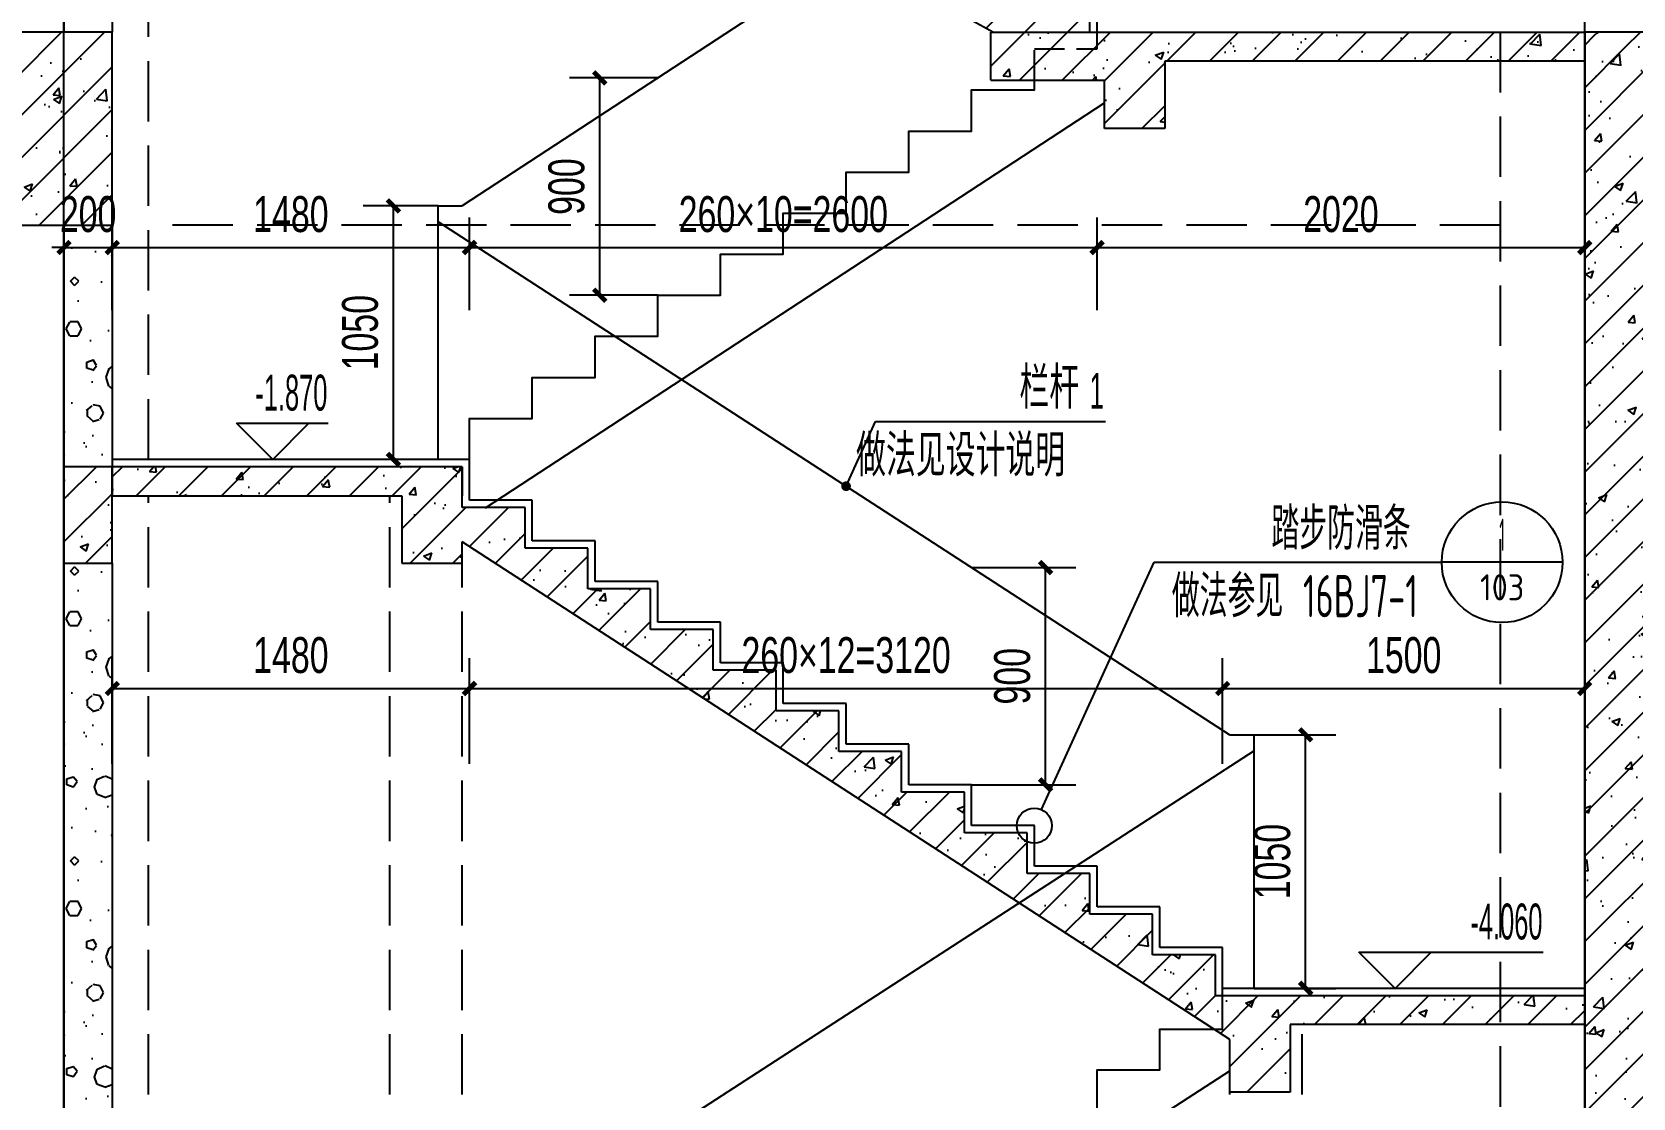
# Model space of a CAD drawing. Extents: x -26219 to 315419, y -160410 to -120810.
# Drawn here: x 122771 to 129403, y -151812 to -147398 of the extents above; entities that cross this region are included whole.
import ezdxf
from ezdxf.enums import TextEntityAlignment as Align
from ezdxf.xclip import XClip

# ---------------------------------------------------------------- set-up
doc = ezdxf.new("R2010")
doc.units = 0
doc.header["$LTSCALE"] = 1000
doc.header["$MEASUREMENT"] = 0
doc.header["$XCLIPFRAME"] = 0
doc.linetypes.add('104-14# 核心筒$2$DOTE', pattern=[2.42, 2, -0.2, 0.02, -0.2])
doc.linetypes.add('DASH', pattern=[0.35, 0.25, -0.1])
for name, color, linetype in [('01-标注_尺寸', 124, 'Continuous'), ('01-标注_标高', 200, 'Continuous'), ('01-标注_符号', 200, 'Continuous'), ('02-TEXT_标注', 130, 'Continuous'), ('05-填充_天正', 26, 'Continuous'), ('104-14# 核心筒$2$A_AXIS-轴线', 36, '104-14# 核心筒$2$DOTE'), ('A-E_栏杆', 232, 'Continuous'), ('A_AXIS-轴线', 36, 'Continuous'), ('A_STR-砌块墙', 121, 'Continuous'), ('A_STR-砼墙', 51, 'Continuous'), ('A_STR-砼柱', 51, 'Continuous'), ('S_E_A-E_楼梯', 4, 'Continuous'), ('S_SURFACE', 6, 'Continuous')]:
    doc.layers.add(name, color=color, linetype=linetype)
doc.styles.add('_TCH_DIM', font='ros.shx', dxfattribs={"width": 0.75, "bigfont": 'jd.shx'})
doc.styles.add('_TCH_DIM_T3', font='ros.shx', dxfattribs={"width": 0.705882, "bigfont": 'jd.shx'})
doc.styles.add('样式 1', font='ros1.shx', dxfattribs={"width": 0.7, "bigfont": 'jd.shx'})
doc.dimstyles.new('_TCH_ARCH&&50', dxfattribs={"dimtxt": 148.75, "dimasz": 50, "dimexe": 125, "dimexo": 150, "dimgap": 63.125, "dimtad": 1, "dimdec": 0, "dimzin": 0, "dimdsep": 46, "dimtxsty": '_TCH_DIM_T3', "dimblk": 'ARCHTICK', "dimcen": 0.09, "dimclrt": 7, "dimazin": 2, "dimtfac": 1, "dimtdec": 0, "dimtix": 1, "dimtmove": 2, "dimatfit": 3, "dimfxl": 0, "dimtolj": 1, "dimtzin": 0, "dimarcsym": 0})
pattern_1 = [(45, (-598.54, -2114.5), (-88.38835, 88.38835), []), (50, (-598.54, -2114.5), (358.6301, -31.37607), [37.5, -412.5]), (355, (-598.54, -2114.5), (-69.3757, 376.0961), [30, -330]), (100.4514, (-568.65, -2117.1), (289.2547, 344.7198), [31.8701, -350.57106]), (46.1842, (-598.54, -2014.5), (533.6205, -82.7595), [56.25, -618.75]), (96.6356, (-554.07, -2021.4), (467.3314, 487.059), [47.8051, -525.8565]), (351.1842, (-598.54, -2014.5), (467.331, 487.0593), [45, -495]), (21, (-548.54, -2039.5), (298.45353, -201.30945), [37.5, -412.5]), (326, (-548.54, -2039.5), (121.6577, 362.575), [30, -330]), (71.4514, (-523.67, -2056.27), (420.1113, 161.26525), [31.8701, -350.57106]), (37.5, (-598.54, -2114.5), (6.07993, 166.44693), [0, -326, 0, -335, 0, -331.25]), (7.5, (-598.54, -2114.5), (131.53477, 197.20586), [0, -191, 0, -318.5, 0, -126.25]), (327.5, (-710.04, -2114.5), (266.91122, -11.27744), [0, -125, 0, -390, 0, -517.5]), (317.5, (-760.04, -2114.5), (291.59308, 50.0525), [0, -162.5, 0, -259, 0, -367.5])]
pattern_2 = [(45, (-125147.9, 208498.87), (-88.388348, 88.388348), []), (50, (-125147.9, 208498.87), (358.6301, -31.37607), [37.5, -412.5]), (355, (-125147.9, 208498.87), (-69.37567, 376.09607), [30, -330]), (100.4514, (-125118, 208496.25), (289.2547, 344.71977), [31.8701, -350.57106]), (46.1842, (-125147.9, 208598.87), (533.62052, -82.7595), [56.25, -618.75]), (96.6356, (-125103.43, 208591.97), (467.33135, 487.05894), [47.80514, -525.8565]), (351.1842, (-125147.9, 208598.87), (467.331, 487.0593), [45, -495]), (21, (-125097.9, 208573.87), (298.45353, -201.30945), [37.5, -412.5]), (326, (-125097.9, 208573.87), (121.65767, 362.57502), [30, -330]), (71.4514, (-125073.02, 208557.1), (420.11131, 161.26525), [31.8701, -350.57106]), (37.5, (-125147.9, 208498.87), (6.079928, 166.446927), [0, -326, 0, -335, 0, -331.25]), (7.5, (-125147.9, 208498.87), (131.53477, 197.205856), [0, -191, 0, -318.5, 0, -126.25]), (327.5, (-125259.4, 208498.87), (266.91122, -11.277436), [0, -125, 0, -390, 0, -517.5]), (317.5, (-125309.4, 208498.87), (291.59308, 50.05249), [0, -162.5, 0, -259, 0, -367.5])]
pattern_3 = [(45, (0, 0), (-88.38835, 88.38835), []), (50, (0, 0), (358.6301, -31.37607), [37.5, -412.5]), (355, (0, 0), (-69.3757, 376.0961), [30, -330]), (100.4514, (29.9, -2.6), (289.2547, 344.7198), [31.8701, -350.57106]), (46.1842, (0, 100), (533.6205, -82.7595), [56.25, -618.75]), (96.6356, (44.47, 93.1), (467.3314, 487.059), [47.8051, -525.8565]), (351.1842, (0, 100), (467.331, 487.0593), [45, -495]), (21, (50, 75), (298.45353, -201.30945), [37.5, -412.5]), (326, (50, 75), (121.65767, 362.575), [30, -330]), (71.4514, (74.87, 58.22), (420.1113, 161.26525), [31.8701, -350.57106]), (37.5, (0, 0), (6.07993, 166.44693), [0, -326, 0, -335, 0, -331.25]), (7.5, (0, 0), (131.53477, 197.20586), [0, -191, 0, -318.5, 0, -126.25]), (327.5, (-111.5, 0), (266.91122, -11.27744), [0, -125, 0, -390, 0, -517.5]), (317.5, (-161.5, 0), (291.59308, 50.0525), [0, -162.5, 0, -259, 0, -367.5])]
pattern_4 = [(0, (177, -183), (300, 600), [0, -600]), (0, (-174, -264), (300, 600), [0, -600]), (0, (21, -270), (300, 600), [0, -600]), (0, (234, -93), (300, 600), [0, -600]), (0, (-15, -300), (300, 600), [0, -600]), (0, (294, 285), (300, 600), [0, -600]), (0, (111, 237), (300, 600), [0, -600]), (0, (207, 162), (300, 600), [0, -600]), (0, (-282, 150), (300, 600), [0, -600]), (0, (12, 123), (300, 600), [0, -600]), (0, (-102, -30), (300, 600), [0, -600]), (0, (-96, -255), (300, 600), [0, -600]), (0, (129, -279), (300, 600), [0, -600]), (0, (294, -15), (300, 600), [0, -600]), (0, (-267, -108), (300, 600), [0, -600]), (0, (-216, -6), (300, 600), [0, -600]), (0, (18, -48), (300, 600), [0, -600]), (0, (-66, -135), (300, 600), [0, -600]), (0, (-114, 63), (300, 600), [0, -600]), (0, (-39, 288), (300, 600), [0, -600]), (0, (-243, -234), (300, 600), [0, -600]), (0, (87, 165), (300, 600), [0, -600]), (0, (-192, 174), (300, 600), [0, -600]), (0, (-240, 252), (300, 600), [0, -600]), (130.601294, (257.143, 97.143), (-1499.9999834, 1800.000008), [26.3416, -11037.111]), (18.43495, (214.29, 108.57), (1499.999994, 599.999996), [27.1052, -3767.6279]), (90, (214.3, 82.86), (300, 600), [25.7143, -1174.2857]), (161.56505, (240, 74.29), (-1500.000008, 599.999955), [27.1052, -3767.6279]), (53.1301, (240, 74.29), (300, 600), [28.5714, -2971.4285]), (135, (262.86, -231.43), (-300.00004, 599.99996), [24.2437, -1672.8126]), (45, (228.57, -231.43), (300, 600), [24.2437, -1672.8126]), (135, (245.71, -248.57), (-300.00004, 599.99996), [24.2437, -1672.8126]), (45, (245.71, -248.57), (300, 600), [24.2437, -1672.8126]), (116.56505, (-25.7, 171.43), (-5e-05, 1200), [31.9438, -638.8765]), (180, (-40, 200), (-300, 600), [34.2857, -565.7142]), (63.43495, (-88.57, 171.43), (3e-06, 1200), [31.9438, -638.8765]), (116.56505, (-74.3, 142.86), (-5e-05, 1200), [31.9438, -638.8765]), (0, (-74.3, 142.86), (300, 600), [34.2857, -565.7142]), (63.43495, (-40, 142.86), (3e-06, 1200), [31.9438, -638.8765]), (107.102728, (200, -31.429), (-899.9999656, 3000.0000048), [38.8613, -16282.9025]), (143.972626, (188.57, 5.714), (-5699.999928, 4199.999995), [38.8613, -8122.02]), (180, (157.14, 28.6), (-300, 600), [37.1429, -562.8571]), (36.027373, (88.57, 5.714), (5699.999958, 4199.999955), [38.8613, -8122.02]), (71.56505, (77.14, -28.57), (900.000005, 2999.999995), [36.1403, -3758.5928]), (107.102728, (88.571, -65.714), (-899.9999656, 3000.0000048), [38.8613, -16282.9025]), (143.972626, (120, -88.57), (-5699.999928, 4199.999995), [38.8613, -8122.02]), (0, (120, -88.6), (300, 600), [37.1429, -562.8571]), (36.027373, (157.143, -88.57), (5699.999958, 4199.999955), [38.8613, -8122.02]), (71.56505, (188.57, -65.71), (900.000005, 2999.999995), [36.1403, -3758.5928]), (150.25512, (205.714, 248.57), (-900.000002, 599.999993), [23.035, -4814.3196]), (90, (185.7, 237.14), (300, 600), [22.8571, -1177.1427]), (29.74488, (185.714, 237.14), (900, 599.999997), [23.035, -4814.3196]), (116.56505, (65.7, -177.14), (-5e-05, 1200), [31.9438, -638.8765]), (168.690067, (51.43, -148.57), (-2700.000002, 599.999985), [29.1373, -6089.6855]), (41.185925, (0, -162.857), (7499.9999546, 6599.9999423), [30.3718, -12725.802]), (90, (0, -191.43), (300, 600), [28.5714, -1171.4285]), (138.814074, (22.857, -211.429), (-7499.9998667, 6600.000042), [30.3718, -12725.802]), (16.699244, (22.857, -211.429), (9899.9999255, 2999.9999686), [29.8295, -12498.5375]), (60.945396, (51.43, -202.857), (299.999999, 599.9999947), [29.416, -12325.3395]), (109.983106, (-185.714, 74.286), (-1500.0000056, 4199.999989), [33.442, -14012.1975]), (155.556045, (-197.143, 105.714), (-3900.000015, 1799.9999626), [34.523, -14465.1315]), (24.443955, (-260, 105.714), (3900.000002, 1799.9999913), [34.523, -14465.1315]), (70.016893, (-271.429, 74.286), (1500.0000045, 4199.9999896), [33.442, -14012.1975]), (109.983106, (-260, 42.857), (-1500.0000056, 4199.999989), [33.442, -14012.1975]), (160.016893, (-228.57, 31.43), (-1500.000001, 599.999973), [33.442, -6989.3775]), (19.983107, (-228.57, 31.43), (1499.999992, 599.999999), [33.442, -6989.3775]), (70.016893, (-197.143, 42.857), (1500.0000045, 4199.9999896), [33.442, -14012.1975]), (122.005383, (37.14, 20), (-300.00004, 599.99997), [26.9542, -5633.434]), (18.43495, (-2.86, 34.29), (1499.999994, 599.999996), [27.1052, -3767.6279]), (90, (-2.86, 8.57), (300, 600), [25.7143, -1174.2857]), (161.56505, (22.86, 0), (-1500.000008, 599.999955), [27.1052, -3767.6279]), (54.462322, (22.857, 0), (2099.999997, 2999.9999955), [24.578, -10298.2115]), (116.56505, (-137.14, -125.7), (-5e-05, 1200), [31.9438, -638.8765]), (180, (-151.4, -97.14), (-300, 600), [31.4286, -568.5714]), (59.036243, (-200, -125.714), (300.000001, 599.999997), [33.3197, -6963.822]), (120.963756, (-182.857, -154.286), (-300.000041, 599.999972), [33.3197, -6963.822]), (0, (-182.86, -154.3), (300, 600), [31.4286, -568.5714]), (63.43495, (-151.43, -154.3), (3e-06, 1200), [31.9438, -638.8765])]

# ---------------------------------------------------------------- blocks, each defined once
blk = doc.blocks.new('104-14# 核心筒')
at = {"layer": '104-14# 核心筒$2$A_AXIS-轴线'}
blk.add_line((-24839, 16700), (120259.9, 16700), dxfattribs=at)
blk = doc.blocks.new('_ArchTick')
at = {"color": 0, "linetype": 'ByBlock', "const_width": 0.4}
blk.add_lwpolyline([(-0.5, -0.5), (0.5, 0.5)], dxfattribs=at)
blk = doc.blocks.new('*D249')
at = {"layer": '01-标注_尺寸', "color": 0, "lineweight": -2, "transparency": 16777216}
for p, q in [((127183.2, -148550.3), (127183.2, -148165.4)), ((129203.2, -148550.3), (129203.2, -148165.4)), ((127183.2, -148290.4), (129203.2, -148290.4))]:
    blk.add_line(p, q, dxfattribs=at)
at = {"layer": 'Defpoints', "color": 0, "transparency": 16777216}
for p in [(129203.2, -148290.4), (127183.2, -148700.3), (129203.2, -148700.3)]:
    blk.add_point(p, dxfattribs=at)
at = {"layer": '01-标注_尺寸', "color": 0, "lineweight": -2, "transparency": 16777216, "xscale": 50, "yscale": 50, "zscale": 50, "rotation": 180}
blk.add_blockref('_ArchTick', (127183.2, -148290.4), dxfattribs=at)
at = {"layer": '01-标注_尺寸', "color": 0, "lineweight": -2, "transparency": 16777216, "xscale": 50, "yscale": 50, "zscale": 50}
blk.add_blockref('_ArchTick', (129203.2, -148290.4), dxfattribs=at)
at = {"layer": '01-标注_尺寸', "color": 7, "transparency": 16777216, "insert": (128193.2, -148152.9), "char_height": 148.75, "attachment_point": 5, "style": '_TCH_DIM_T3'}
blk.add_mtext('\\A1;2020', dxfattribs=at)
blk = doc.blocks.new('*D250')
at = {"layer": '01-标注_尺寸', "color": 0, "lineweight": -2, "transparency": 16777216}
for p, q in [((124583.2, -148550.3), (124583.2, -148165.4)), ((127183.2, -148550.3), (127183.2, -148165.4)), ((124583.2, -148290.4), (127183.2, -148290.4))]:
    blk.add_line(p, q, dxfattribs=at)
at = {"layer": 'Defpoints', "color": 0, "transparency": 16777216}
for p in [(127183.2, -148290.4), (124583.2, -148700.3), (127183.2, -148700.3)]:
    blk.add_point(p, dxfattribs=at)
at = {"layer": '01-标注_尺寸', "color": 0, "lineweight": -2, "transparency": 16777216, "xscale": 50, "yscale": 50, "zscale": 50, "rotation": 180}
blk.add_blockref('_ArchTick', (124583.2, -148290.4), dxfattribs=at)
at = {"layer": '01-标注_尺寸', "color": 0, "lineweight": -2, "transparency": 16777216, "xscale": 50, "yscale": 50, "zscale": 50}
blk.add_blockref('_ArchTick', (127183.2, -148290.4), dxfattribs=at)
at = {"layer": '01-标注_尺寸', "color": 7, "transparency": 16777216, "insert": (125883.2, -148152.9), "char_height": 148.75, "attachment_point": 5, "style": '_TCH_DIM_T3'}
blk.add_mtext('\\A1;260×10=2600', dxfattribs=at)
blk = doc.blocks.new('*D251')
at = {"layer": '01-标注_尺寸', "color": 0, "lineweight": -2, "transparency": 16777216}
for p, q in [((123103.2, -148550.3), (123103.2, -148165.4)), ((124583.2, -148550.3), (124583.2, -148165.4)), ((123103.2, -148290.4), (124583.2, -148290.4))]:
    blk.add_line(p, q, dxfattribs=at)
at = {"layer": 'Defpoints', "color": 0, "transparency": 16777216}
for p in [(124583.2, -148290.4), (123103.2, -148700.3), (124583.2, -148700.3)]:
    blk.add_point(p, dxfattribs=at)
at = {"layer": '01-标注_尺寸', "color": 0, "lineweight": -2, "transparency": 16777216, "xscale": 50, "yscale": 50, "zscale": 50, "rotation": 180}
blk.add_blockref('_ArchTick', (123103.2, -148290.4), dxfattribs=at)
at = {"layer": '01-标注_尺寸', "color": 0, "lineweight": -2, "transparency": 16777216, "xscale": 50, "yscale": 50, "zscale": 50}
blk.add_blockref('_ArchTick', (124583.2, -148290.4), dxfattribs=at)
at = {"layer": '01-标注_尺寸', "color": 7, "transparency": 16777216, "insert": (123843.2, -148152.9), "char_height": 148.75, "attachment_point": 5, "style": '_TCH_DIM_T3'}
blk.add_mtext('\\A1;1480', dxfattribs=at)
blk = doc.blocks.new('*D252')
at = {"layer": '01-标注_尺寸', "color": 0, "lineweight": -2, "transparency": 16777216}
for p, q in [((122903.2, -148550.3), (122903.2, -148165.4)), ((123103.2, -148550.3), (123103.2, -148165.4)), ((122903.2, -148290.4), (122853.2, -148290.4)), ((122903.2, -148290.4), (123103.2, -148290.4)), ((123103.2, -148290.4), (123153.2, -148290.4))]:
    blk.add_line(p, q, dxfattribs=at)
at = {"layer": 'Defpoints', "color": 0, "transparency": 16777216}
for p in [(123103.2, -148290.4), (122903.2, -148700.3), (123103.2, -148700.3)]:
    blk.add_point(p, dxfattribs=at)
at = {"layer": '01-标注_尺寸', "color": 0, "lineweight": -2, "transparency": 16777216, "xscale": 50, "yscale": 50, "zscale": 50}
blk.add_blockref('_ArchTick', (122903.2, -148290.4), dxfattribs=at)
at = {"layer": '01-标注_尺寸', "color": 0, "lineweight": -2, "transparency": 16777216, "xscale": 50, "yscale": 50, "zscale": 50, "rotation": 180}
blk.add_blockref('_ArchTick', (123103.2, -148290.4), dxfattribs=at)
at = {"layer": '01-标注_尺寸', "color": 7, "transparency": 16777216, "insert": (123003.2, -148152.9), "char_height": 148.75, "attachment_point": 5, "style": '_TCH_DIM_T3'}
blk.add_mtext('\\A1;200', dxfattribs=at)
blk = doc.blocks.new('*D599')
at = {"layer": '01-标注_尺寸', "color": 0, "lineweight": -2, "transparency": 16777216}
for p, q in [((123103.2, -150428.5), (123103.2, -149991.4)), ((124583.2, -150428.5), (124583.2, -149991.4)), ((123103.2, -150116.4), (124583.2, -150116.4))]:
    blk.add_line(p, q, dxfattribs=at)
at = {"layer": 'Defpoints', "color": 0, "transparency": 16777216}
for p in [(124583.2, -150116.4), (123103.2, -150578.5), (124583.2, -150578.5)]:
    blk.add_point(p, dxfattribs=at)
at = {"layer": '01-标注_尺寸', "color": 0, "lineweight": -2, "transparency": 16777216, "xscale": 50, "yscale": 50, "zscale": 50, "rotation": 180}
blk.add_blockref('_ArchTick', (123103.2, -150116.4), dxfattribs=at)
at = {"layer": '01-标注_尺寸', "color": 0, "lineweight": -2, "transparency": 16777216, "xscale": 50, "yscale": 50, "zscale": 50}
blk.add_blockref('_ArchTick', (124583.2, -150116.4), dxfattribs=at)
at = {"layer": '01-标注_尺寸', "color": 7, "transparency": 16777216, "insert": (123843.2, -149978.9), "char_height": 148.75, "attachment_point": 5, "style": '_TCH_DIM_T3'}
blk.add_mtext('\\A1;1480', dxfattribs=at)
blk = doc.blocks.new('*D600')
at = {"layer": '01-标注_尺寸', "color": 0, "lineweight": -2, "transparency": 16777216}
for p, q in [((124583.2, -150428.5), (124583.2, -149991.4)), ((127703.2, -150428.5), (127703.2, -149991.4)), ((124583.2, -150116.4), (127703.2, -150116.4))]:
    blk.add_line(p, q, dxfattribs=at)
at = {"layer": 'Defpoints', "color": 0, "transparency": 16777216}
for p in [(127703.2, -150116.4), (124583.2, -150578.5), (127703.2, -150578.5)]:
    blk.add_point(p, dxfattribs=at)
at = {"layer": '01-标注_尺寸', "color": 0, "lineweight": -2, "transparency": 16777216, "xscale": 50, "yscale": 50, "zscale": 50, "rotation": 180}
blk.add_blockref('_ArchTick', (124583.2, -150116.4), dxfattribs=at)
at = {"layer": '01-标注_尺寸', "color": 0, "lineweight": -2, "transparency": 16777216, "xscale": 50, "yscale": 50, "zscale": 50}
blk.add_blockref('_ArchTick', (127703.2, -150116.4), dxfattribs=at)
at = {"layer": '01-标注_尺寸', "color": 7, "transparency": 16777216, "insert": (126143.2, -149978.9), "char_height": 148.75, "attachment_point": 5, "style": '_TCH_DIM_T3'}
blk.add_mtext('\\A1;260×12=3120', dxfattribs=at)
blk = doc.blocks.new('*D601')
at = {"layer": '01-标注_尺寸', "color": 0, "lineweight": -2, "transparency": 16777216}
for p, q in [((127703.2, -150428.5), (127703.2, -149991.4)), ((129203.2, -150428.5), (129203.2, -149991.4)), ((127703.2, -150116.4), (129203.2, -150116.4))]:
    blk.add_line(p, q, dxfattribs=at)
at = {"layer": 'Defpoints', "color": 0, "transparency": 16777216}
for p in [(129203.2, -150116.4), (127703.2, -150578.5), (129203.2, -150578.5)]:
    blk.add_point(p, dxfattribs=at)
at = {"layer": '01-标注_尺寸', "color": 0, "lineweight": -2, "transparency": 16777216, "xscale": 50, "yscale": 50, "zscale": 50, "rotation": 180}
blk.add_blockref('_ArchTick', (127703.2, -150116.4), dxfattribs=at)
at = {"layer": '01-标注_尺寸', "color": 0, "lineweight": -2, "transparency": 16777216, "xscale": 50, "yscale": 50, "zscale": 50}
blk.add_blockref('_ArchTick', (129203.2, -150116.4), dxfattribs=at)
at = {"layer": '01-标注_尺寸', "color": 7, "transparency": 16777216, "insert": (128453.2, -149978.9), "char_height": 148.75, "attachment_point": 5, "style": '_TCH_DIM_T3'}
blk.add_mtext('\\A1;1500', dxfattribs=at)
blk = doc.blocks.new('*D1557')
at = {"layer": '01-标注_尺寸', "color": 0, "lineweight": -2, "transparency": 16777216}
for p, q in [((125363.2, -147588), (124997.8, -147588)), ((125122.8, -148488), (125122.8, -147588)), ((125363.2, -148488), (124997.8, -148488))]:
    blk.add_line(p, q, dxfattribs=at)
at = {"layer": 'Defpoints', "color": 0, "transparency": 16777216}
for p in [(125122.8, -147588), (125513.2, -147588), (125513.2, -148488)]:
    blk.add_point(p, dxfattribs=at)
at = {"layer": '01-标注_尺寸', "color": 0, "lineweight": -2, "transparency": 16777216, "xscale": 50, "yscale": 50, "zscale": 50}
for p, rotation in [((125122.8, -147588), 90), ((125122.8, -148488), 270)]:
    blk.add_blockref('_ArchTick', p, dxfattribs=dict(at, rotation=rotation))
at = {"layer": '01-标注_尺寸', "color": 7, "transparency": 16777216, "insert": (124985.3, -148038), "char_height": 148.75, "attachment_point": 5, "rotation": 90, "style": '_TCH_DIM_T3'}
blk.add_mtext('\\A1;900', dxfattribs=at)
blk = doc.blocks.new('*D1558')
at = {"layer": '01-标注_尺寸', "color": 0, "lineweight": -2, "transparency": 16777216}
for p, q in [((126663.2, -149615.7), (127094.5, -149615.7)), ((126969.5, -150515.7), (126969.5, -149615.7)), ((126663.2, -150515.7), (127094.5, -150515.7))]:
    blk.add_line(p, q, dxfattribs=at)
at = {"layer": 'Defpoints', "color": 0, "transparency": 16777216}
for p in [(126513.2, -149615.7), (126969.5, -149615.7), (126513.2, -150515.7)]:
    blk.add_point(p, dxfattribs=at)
at = {"layer": '01-标注_尺寸', "color": 0, "lineweight": -2, "transparency": 16777216, "xscale": 50, "yscale": 50, "zscale": 50}
for p, rotation in [((126969.5, -149615.7), 90), ((126969.5, -150515.7), 270)]:
    blk.add_blockref('_ArchTick', p, dxfattribs=dict(at, rotation=rotation))
at = {"layer": '01-标注_尺寸', "color": 7, "transparency": 16777216, "insert": (126832, -150065.7), "char_height": 148.75, "attachment_point": 5, "rotation": 90, "style": '_TCH_DIM_T3'}
blk.add_mtext('\\A1;900', dxfattribs=at)
blk = doc.blocks.new('*D1766')
at = {"layer": '01-标注_尺寸', "color": 0, "lineweight": -2, "transparency": 16777216}
for p, q in [((127833.2, -150308), (128172, -150308)), ((128047, -151358), (128047, -150308)), ((127833.2, -151358), (128172, -151358))]:
    blk.add_line(p, q, dxfattribs=at)
at = {"layer": 'Defpoints', "color": 0, "transparency": 16777216}
for p in [(127683.2, -150308), (128047, -150308), (127683.2, -151358)]:
    blk.add_point(p, dxfattribs=at)
at = {"layer": '01-标注_尺寸', "color": 0, "lineweight": -2, "transparency": 16777216, "xscale": 50, "yscale": 50, "zscale": 50}
for p, rotation in [((128047, -150308), 90), ((128047, -151358), 270)]:
    blk.add_blockref('_ArchTick', p, dxfattribs=dict(at, rotation=rotation))
at = {"layer": '01-标注_尺寸', "color": 7, "transparency": 16777216, "insert": (127909.5, -150833), "char_height": 148.75, "attachment_point": 5, "rotation": 90, "style": '_TCH_DIM_T3'}
blk.add_mtext('\\A1;1050', dxfattribs=at)
blk = doc.blocks.new('*D1767')
at = {"layer": '01-标注_尺寸', "color": 0, "lineweight": -2, "transparency": 16777216}
for p, q in [((124453.2, -148118), (124142.9, -148118)), ((124267.9, -149168), (124267.9, -148118)), ((124453.2, -149168), (124142.9, -149168))]:
    blk.add_line(p, q, dxfattribs=at)
at = {"layer": 'Defpoints', "color": 0, "transparency": 16777216}
for p in [(124267.9, -148118), (124603.2, -148118), (124603.2, -149168)]:
    blk.add_point(p, dxfattribs=at)
at = {"layer": '01-标注_尺寸', "color": 0, "lineweight": -2, "transparency": 16777216, "xscale": 50, "yscale": 50, "zscale": 50}
for p, rotation in [((124267.9, -148118), 90), ((124267.9, -149168), 270)]:
    blk.add_blockref('_ArchTick', p, dxfattribs=dict(at, rotation=rotation))
at = {"layer": '01-标注_尺寸', "color": 7, "transparency": 16777216, "insert": (124130.4, -148643), "char_height": 148.75, "attachment_point": 5, "rotation": 90, "style": '_TCH_DIM_T3'}
blk.add_mtext('\\A1;1050', dxfattribs=at)

msp = doc.modelspace()

# ---------------------------------------------------------------- hatches: boundary and pattern name
at = {"layer": '05-填充_天正'}
h = msp.add_hatch(dxfattribs=at)
h.set_pattern_fill('加气混凝土', color=256, scale=50, style=0)
h.set_pattern_definition(pattern_4)
h.paths.add_polyline_path([(122903.2, -147398), (123103.2, -147398), (123103.2, -145748), (122903.2, -145748)])
h = msp.add_hatch(dxfattribs=at)
h.set_pattern_fill('钢筋混凝土', color=256, scale=50, style=0)
h.set_pattern_definition(pattern_1)
h.paths.add_polyline_path([(127153.2, -147398), (127153.2, -147328), (126873.2, -147328), (126873.2, -147173.5), (126593.2, -147173.5), (126593.2, -147018.9), (126313.2, -147018.9), (126313.2, -146864.4), (126033.2, -146864.4), (126033.2, -146709.8), (125753.2, -146709.8), (125753.2, -146555.3), (125473.2, -146555.3), (125473.2, -146400.7), (125193.2, -146400.7), (125193.2, -146246.2), (124913.2, -146246.2), (124913.2, -146091.6), (124633.2, -146091.6), (124633.2, -145937.1), (124353.2, -145937.1), (124353.2, -145782.5), (124073.2, -145782.5), (124073.2, -145748), (123823.2, -145748), (123823.2, -146028), (124073.2, -146028), (124073.2, -145919.6), (126751.6, -147398)])
h = msp.add_hatch(dxfattribs=at)
h.set_pattern_fill('钢筋混凝土', color=256, scale=50, style=0)
h.set_pattern_definition(pattern_3)
h.paths.add_polyline_path([(122703.2, -148198), (123103.2, -148198), (123103.2, -147398), (122703.2, -147398)])
h = msp.add_hatch(dxfattribs=at)
h.set_pattern_fill('钢筋混凝土', color=256, scale=50, style=0)
h.set_pattern_definition(pattern_1)
h.paths.add_polyline_path([(129203.2, -147398), (129203.2, -147518), (127463.2, -147518), (127463.2, -147798), (127213.2, -147798), (127213.2, -147598), (126743.2, -147598), (126743.2, -147398)])
h = msp.add_hatch(dxfattribs=at)
h.set_pattern_fill('钢筋混凝土', color=256, scale=50, style=0)
h.set_pattern_definition(pattern_3)
h.paths.add_polyline_path([(129603.2, -147548), (129203.2, -147398), (129203.2, -153598), (129403.2, -153681.3), (129603.2, -153598)])
h = msp.add_hatch(dxfattribs=at)
h.set_pattern_fill('钢筋混凝土', color=256, scale=50, style=0)
h.set_pattern_definition(pattern_3)
h.paths.add_polyline_path([(131003.2, -147398), (129203.2, -147398), (129603.2, -147548), (131003.2, -147548)])
h = msp.add_hatch(dxfattribs=at)
h.set_pattern_fill('加气混凝土', color=256, scale=50, style=0)
h.set_pattern_definition(pattern_4)
h.paths.add_polyline_path([(122903.2, -149198), (123103.2, -149198), (123103.2, -148198), (122903.2, -148198)])
h = msp.add_hatch(dxfattribs=at)
h.set_pattern_fill('钢筋混凝土', color=256, scale=50, style=0)
h.set_pattern_definition(pattern_3)
h.paths.add_polyline_path([(123103.2, -149598), (123103.2, -149198), (122903.2, -149198), (122903.2, -149598)])
h = msp.add_hatch(dxfattribs=at)
h.set_pattern_fill('钢筋混凝土', color=256, scale=50, style=0)
h.set_pattern_definition(pattern_2)
h.paths.add_polyline_path([(123103.2, -149198), (123103.2, -149318), (124303.2, -149318), (124303.2, -149598), (124553.2, -149598), (124553.2, -149198)])
h = msp.add_hatch(dxfattribs=at)
h.set_pattern_fill('钢筋混凝土', color=256, scale=50, style=0)
h.set_pattern_definition(pattern_2)
h.paths.add_polyline_path([(127673.2, -151388), (127673.2, -151219.5), (127413.2, -151219.5), (127413.2, -151051.1), (127153.2, -151051.1), (127153.2, -150882.6), (126893.2, -150882.6), (126893.2, -150714.2), (126633.2, -150714.2), (126633.2, -150545.7), (126373.2, -150545.7), (126373.2, -150377.2), (126113.2, -150377.2), (126113.2, -150208.8), (125853.2, -150208.8), (125853.2, -150040.3), (125593.2, -150040.3), (125593.2, -149871.9), (125333.2, -149871.9), (125333.2, -149703.4), (125073.2, -149703.4), (125073.2, -149534.9), (124813.2, -149534.9), (124813.2, -149366.5), (124553.2, -149366.5), (124553.2, -149509.5), (127673.2, -151531)])
h = msp.add_hatch(dxfattribs=at)
h.set_pattern_fill('加气混凝土', color=256, scale=50, style=0)
h.set_pattern_definition(pattern_4)
h.paths.add_polyline_path([(123103.2, -149598), (122903.2, -149598), (122903.2, -153598), (123103.2, -153598)])
h = msp.add_hatch(dxfattribs=at)
h.set_pattern_fill('钢筋混凝土', color=256, scale=50, style=0)
h.set_pattern_definition(pattern_2)
h.paths.add_polyline_path([(129203.2, -151388), (129203.2, -151508), (127983.2, -151508), (127983.2, -151788), (127733.2, -151788), (127733.2, -151569.9), (127673.2, -151531), (127673.2, -151388)])

# ---------------------------------------------------------------- linework, layer by layer
at = {"layer": '01-标注_标高'}
for p, q in [((123768.2, -149168), (123618.2, -149018)), ((123618.2, -149018), (123997, -149018)), ((123768.2, -149168), (123918.2, -149018)), ((128417.5, -151358), (128267.5, -151208)), ((128267.5, -151208), (129030.8, -151208)), ((128417.5, -151358), (128567.5, -151208))]:
    msp.add_line(p, q, dxfattribs=at)
at = {"layer": '01-标注_符号'}
for p, q in [((126143.2, -149278.8), (126265.3, -149010.6)), ((126265.3, -149010.6), (127218, -149010.6)), ((126953.3, -150618), (127419.6, -149593.6)), ((127419.6, -149593.6), (128611, -149593.6)), ((129111, -149593.6), (128611, -149593.6))]:
    msp.add_line(p, q, dxfattribs=at)
at = {"layer": '01-标注_符号', "const_width": 20}
msp.add_lwpolyline([(126139, -149287.9, 1), (126147.3, -149269.7, 1)], format="xyb", close=True, dxfattribs=at)
at = {"layer": '01-标注_符号'}
for centre, radius in [((128861, -149593.6), 250), ((126923.2, -150684.2), 72.7)]:
    msp.add_circle(centre, radius, dxfattribs=at)
at = {"layer": 'A-E_栏杆'}
for p, q in [((124453.2, -149168), (124453.2, -148118)), ((124453.2, -148118), (124552.6, -148118)), ((127833.2, -150373.8), (124453.2, -152563.8))]:
    msp.add_line(p, q, dxfattribs=at)
for points in [[(127323.2, -146306.5), (124552.6, -148118)], [(127731.6, -150308), (124453.2, -148183.8)], [(127731.6, -150308), (127833.2, -150308)], [(127833.2, -151358), (127833.2, -150308)]]:
    msp.add_lwpolyline(points, dxfattribs=at)
at = {"layer": 'A_AXIS-轴线'}
for p, q in [((122903.2, -153848), (122903.2, -132159.9)), ((129203.2, -153848), (129203.2, -132159.9))]:
    msp.add_line(p, q, dxfattribs=at)
at = {"layer": 'A_STR-砌块墙'}
for p, q in [((122903.2, -145748), (122903.2, -147398)), ((123103.2, -145748), (123103.2, -147398)), ((122903.2, -148198), (122903.2, -149198)), ((123103.2, -148198), (123103.2, -149198)), ((122903.2, -149598), (122903.2, -153598)), ((123103.2, -149598), (123103.2, -153598))]:
    msp.add_line(p, q, dxfattribs=at)
at = {"layer": 'A_STR-砼墙'}
for p, q in [((126751.6, -147398), (124073.2, -145919.6)), ((127153.2, -147398), (127153.2, -147328)), ((126743.2, -147398), (129203.2, -147398)), ((126743.2, -147598), (126743.2, -147398)), ((129203.2, -147398), (129203.2, -153598)), ((131003.2, -147398), (129203.2, -147398)), ((129203.2, -147518), (127463.2, -147518)), ((127463.2, -147518), (127463.2, -147798)), ((126743.2, -147598), (127213.2, -147598)), ((127213.2, -147798), (127213.2, -147598)), ((127463.2, -147798), (127213.2, -147798)), ((123103.2, -149198), (122903.2, -149198)), ((122903.2, -149198), (122903.2, -149598)), ((124553.2, -149198), (123103.2, -149198)), ((123103.2, -149198), (123103.2, -149318)), ((123103.2, -149598), (123103.2, -149198)), ((124553.2, -149366.5), (124553.2, -149198)), ((124553.2, -149198), (124553.2, -149318)), ((123103.2, -149318), (124303.2, -149318)), ((124303.2, -149318), (124303.2, -149598)), ((124813.2, -149366.5), (124553.2, -149366.5)), ((124813.2, -149534.9), (124813.2, -149366.5)), ((127733.2, -151569.9), (124553.2, -149509.5)), ((124553.2, -149598), (124553.2, -149509.5)), ((125073.2, -149534.9), (124813.2, -149534.9)), ((125073.2, -149703.4), (125073.2, -149534.9)), ((122903.2, -149598), (123103.2, -149598)), ((124303.2, -149598), (124553.2, -149598)), ((125333.2, -149703.4), (125073.2, -149703.4)), ((125333.2, -149871.9), (125333.2, -149703.4)), ((125593.2, -149871.9), (125333.2, -149871.9)), ((125593.2, -150040.3), (125593.2, -149871.9)), ((125853.2, -150040.3), (125593.2, -150040.3)), ((125853.2, -150208.8), (125853.2, -150040.3)), ((126113.2, -150208.8), (125853.2, -150208.8)), ((126113.2, -150377.2), (126113.2, -150208.8)), ((126373.2, -150377.2), (126113.2, -150377.2)), ((126373.2, -150545.7), (126373.2, -150377.2)), ((126633.2, -150545.7), (126373.2, -150545.7)), ((126633.2, -150714.2), (126633.2, -150545.7)), ((126893.2, -150714.2), (126633.2, -150714.2)), ((126893.2, -150882.6), (126893.2, -150714.2)), ((127153.2, -150882.6), (126893.2, -150882.6)), ((127153.2, -151051.1), (127153.2, -150882.6)), ((127413.2, -151051.1), (127153.2, -151051.1)), ((127413.2, -151219.5), (127413.2, -151051.1)), ((127673.2, -151219.5), (127413.2, -151219.5)), ((127673.2, -151388), (127673.2, -151219.5)), ((127673.2, -151388), (129203.2, -151388)), ((129203.2, -151508), (127983.2, -151508)), ((127983.2, -151508), (127983.2, -151788)), ((127733.2, -151788), (127733.2, -151569.9)), ((127983.2, -151788), (127733.2, -151788))]:
    msp.add_line(p, q, dxfattribs=at)
at = {"layer": 'A_STR-砼柱'}
for p, q in [((123103.2, -147398), (122703.2, -147398)), ((123103.2, -148198), (123103.2, -147398)), ((122703.2, -148198), (123103.2, -148198))]:
    msp.add_line(p, q, dxfattribs=at)
at = {"layer": 'Defpoints', "linetype": 'DASH'}
for p, q in [((128853.2, -129898), (128853.2, -153548)), ((123253.2, -149168), (123253.2, -142497.5)), ((128853.2, -148198), (123253.2, -148198)), ((123253.2, -153548), (123253.2, -149318)), ((124253.2, -153548), (124253.2, -149318)), ((124553.2, -153548), (124553.2, -149598)), ((128033.2, -153548), (128033.2, -151508)), ((127733.2, -153548), (127733.2, -151788))]:
    msp.add_line(p, q, dxfattribs=at)
at = {"layer": 'S_E_A-E_楼梯'}
msp.add_line((124648.9, -149367.6), (127213.2, -147691), dxfattribs=at)
at = {"layer": 'S_E_A-E_楼梯', "linetype": 'DASH', "ltscale": 0.5}
msp.add_lwpolyline([(126923.2, -147598), (126923.2, -147468), (127183.2, -147468), (127183.2, -147298)], dxfattribs=at)
at = {"layer": 'S_E_A-E_楼梯'}
for points in [[(124583.2, -149168), (124583.2, -148998), (124843.2, -148998), (124843.2, -148828), (125103.2, -148828), (125103.2, -148658), (125363.2, -148658), (125363.2, -148488), (125623.2, -148488), (125623.2, -148318), (125883.2, -148318), (125883.2, -148148), (126143.2, -148148), (126143.2, -147978), (126403.2, -147978), (126403.2, -147808), (126663.2, -147808), (126663.2, -147638), (126923.2, -147638), (126923.2, -147598)], [(127183.2, -151863.4), (127183.2, -151694.9), (127443.2, -151694.9), (127443.2, -151526.5), (127703.2, -151526.5), (127703.2, -151358)], [(124880.1, -153548), (127733.2, -151699.5)]]:
    msp.add_lwpolyline(points, dxfattribs=at)
at = {"layer": 'S_SURFACE'}
for p, q in [((124583.2, -149168), (123103.2, -149168)), ((124583.2, -149288), (124583.2, -149168)), ((124583.2, -149336.5), (124583.2, -149288)), ((124583.2, -149288), (124583.2, -149288)), ((124843.2, -149336.5), (124583.2, -149336.5)), ((124843.2, -149504.9), (124843.2, -149336.5)), ((125103.2, -149504.9), (124843.2, -149504.9)), ((125103.2, -149673.4), (125103.2, -149504.9)), ((125363.2, -149673.4), (125103.2, -149673.4)), ((125363.2, -149841.9), (125363.2, -149673.4)), ((125623.2, -149841.9), (125363.2, -149841.9)), ((125623.2, -150010.3), (125623.2, -149841.9)), ((125883.2, -150010.3), (125623.2, -150010.3)), ((125883.2, -150178.8), (125883.2, -150010.3)), ((126143.2, -150178.8), (125883.2, -150178.8)), ((126143.2, -150347.2), (126143.2, -150178.8)), ((126403.2, -150347.2), (126143.2, -150347.2)), ((126403.2, -150515.7), (126403.2, -150347.2)), ((126663.2, -150515.7), (126403.2, -150515.7)), ((126663.2, -150684.2), (126663.2, -150515.7)), ((126923.2, -150684.2), (126663.2, -150684.2)), ((126923.2, -150852.6), (126923.2, -150684.2)), ((127183.2, -150852.6), (126923.2, -150852.6)), ((127183.2, -151021.1), (127183.2, -150852.6)), ((127443.2, -151021.1), (127183.2, -151021.1)), ((127443.2, -151189.5), (127443.2, -151021.1)), ((127703.2, -151189.5), (127443.2, -151189.5)), ((127703.2, -151358), (127703.2, -151189.5)), ((129203.2, -151358), (127703.2, -151358)), ((127703.2, -151358), (127703.2, -151358)), ((129203.2, -151388), (129203.2, -151358))]:
    msp.add_line(p, q, dxfattribs=at)

# ---------------------------------------------------------------- block references
ref = msp.add_blockref('104-14# 核心筒', (150626, -164550))
XClip(ref).set_block_clipping_path([(94550.0000000024, 12139.8027840568), (105750.0000113929, 22499.9999875159)])

# ---------------------------------------------------------------- texts
at = {"layer": '02-TEXT_标注'}
for s, height, style, width, p in [('-1.870', 148.75, '_TCH_DIM', 0.529412, (123695.9, -148965.5)), ('栏杆', 173.64, '_TCH_DIM', 0.75, (126861.4, -148958.1)), ('1', 148.8, '_TCH_DIM', 0.529412, (127152.4, -148958.1)), ('做法见设计说明', 173.64, '_TCH_DIM', 0.75, (126184.7, -149238.1)), ('踏步防滑条', 173.64, '样式 1', 0.7, (127905.1, -149541.1)), ('做法参见', 173.64, '样式 1', 0.7, (127492.6, -149821.1)), ('16BJ7-1', 175, '样式 1', 0.7, (128035.8, -149821.1)), ('-4.060', 148.75, '_TCH_DIM', 0.529412, (128729.7, -151155.5))]:
    msp.add_text(s, height=height, dxfattribs=dict(at, style=style, width=width)).set_placement(p)
at = {"layer": '02-TEXT_标注', "style": '样式 1', "width": 1.428571}
for s, height, p, p2 in [('1', 136, (128849.6, -149548.1), (128872.3, -149548.1)), ('103', 107.9, (128769.3, -149751.4), (128952.7, -149751.4))]:
    msp.add_text(s, height=height, dxfattribs=at).set_placement(p, p2, align=Align.FIT)

# ---------------------------------------------------------------- dimensions: what is measured, and where the dimension line sits
at = {"layer": '01-标注_尺寸'}
for p1, p2, distance, picture, middle in [((125513.2, -148488), (125513.2, -147588), 390.4, '*D1557', (124985.3, -148038)), ((122903.2, -148700.3), (123103.2, -148700.3), 409.9, '*D252', (123003.2, -148152.9)), ((123103.2, -148700.3), (124583.2, -148700.3), 409.9, '*D251', (123843.2, -148152.9)), ((124603.2, -149168), (124603.2, -148118), 335.2, '*D1767', (124130.4, -148643)), ((127183.2, -148700.3), (129203.2, -148700.3), 409.9, '*D249', (128193.2, -148152.9)), ((126513.2, -150515.7), (126513.2, -149615.7), -456.3, '*D1558', (126832, -150065.7)), ((123103.2, -150578.5), (124583.2, -150578.5), 462.1, '*D599', (123843.2, -149978.9)), ((127703.2, -150578.5), (129203.2, -150578.5), 462.1, '*D601', (128453.2, -149978.9)), ((127683.2, -151358), (127683.2, -150308), -363.9, '*D1766', (127909.5, -150833))]:
    dim = msp.add_aligned_dim(p1=p1, p2=p2, distance=distance, dimstyle='_TCH_ARCH&&50', dxfattribs=at)
    dim.commit()
    dim.dimension.update_dxf_attribs({"geometry": picture, "text_midpoint": middle})
for p1, p2, distance, text, picture, middle in [((124583.2, -148700.3), (127183.2, -148700.3), 409.9, '260×10=2600', '*D250', (125883.2, -148152.9)), ((124583.2, -150578.5), (127703.2, -150578.5), 462.1, '260×12=3120', '*D600', (126143.2, -149978.9))]:
    dim = msp.add_aligned_dim(p1=p1, p2=p2, distance=distance, text=text, dimstyle='_TCH_ARCH&&50', dxfattribs=at)
    dim.commit()
    dim.dimension.update_dxf_attribs({"geometry": picture, "text_midpoint": middle})

doc.saveas('drawing.dxf')
